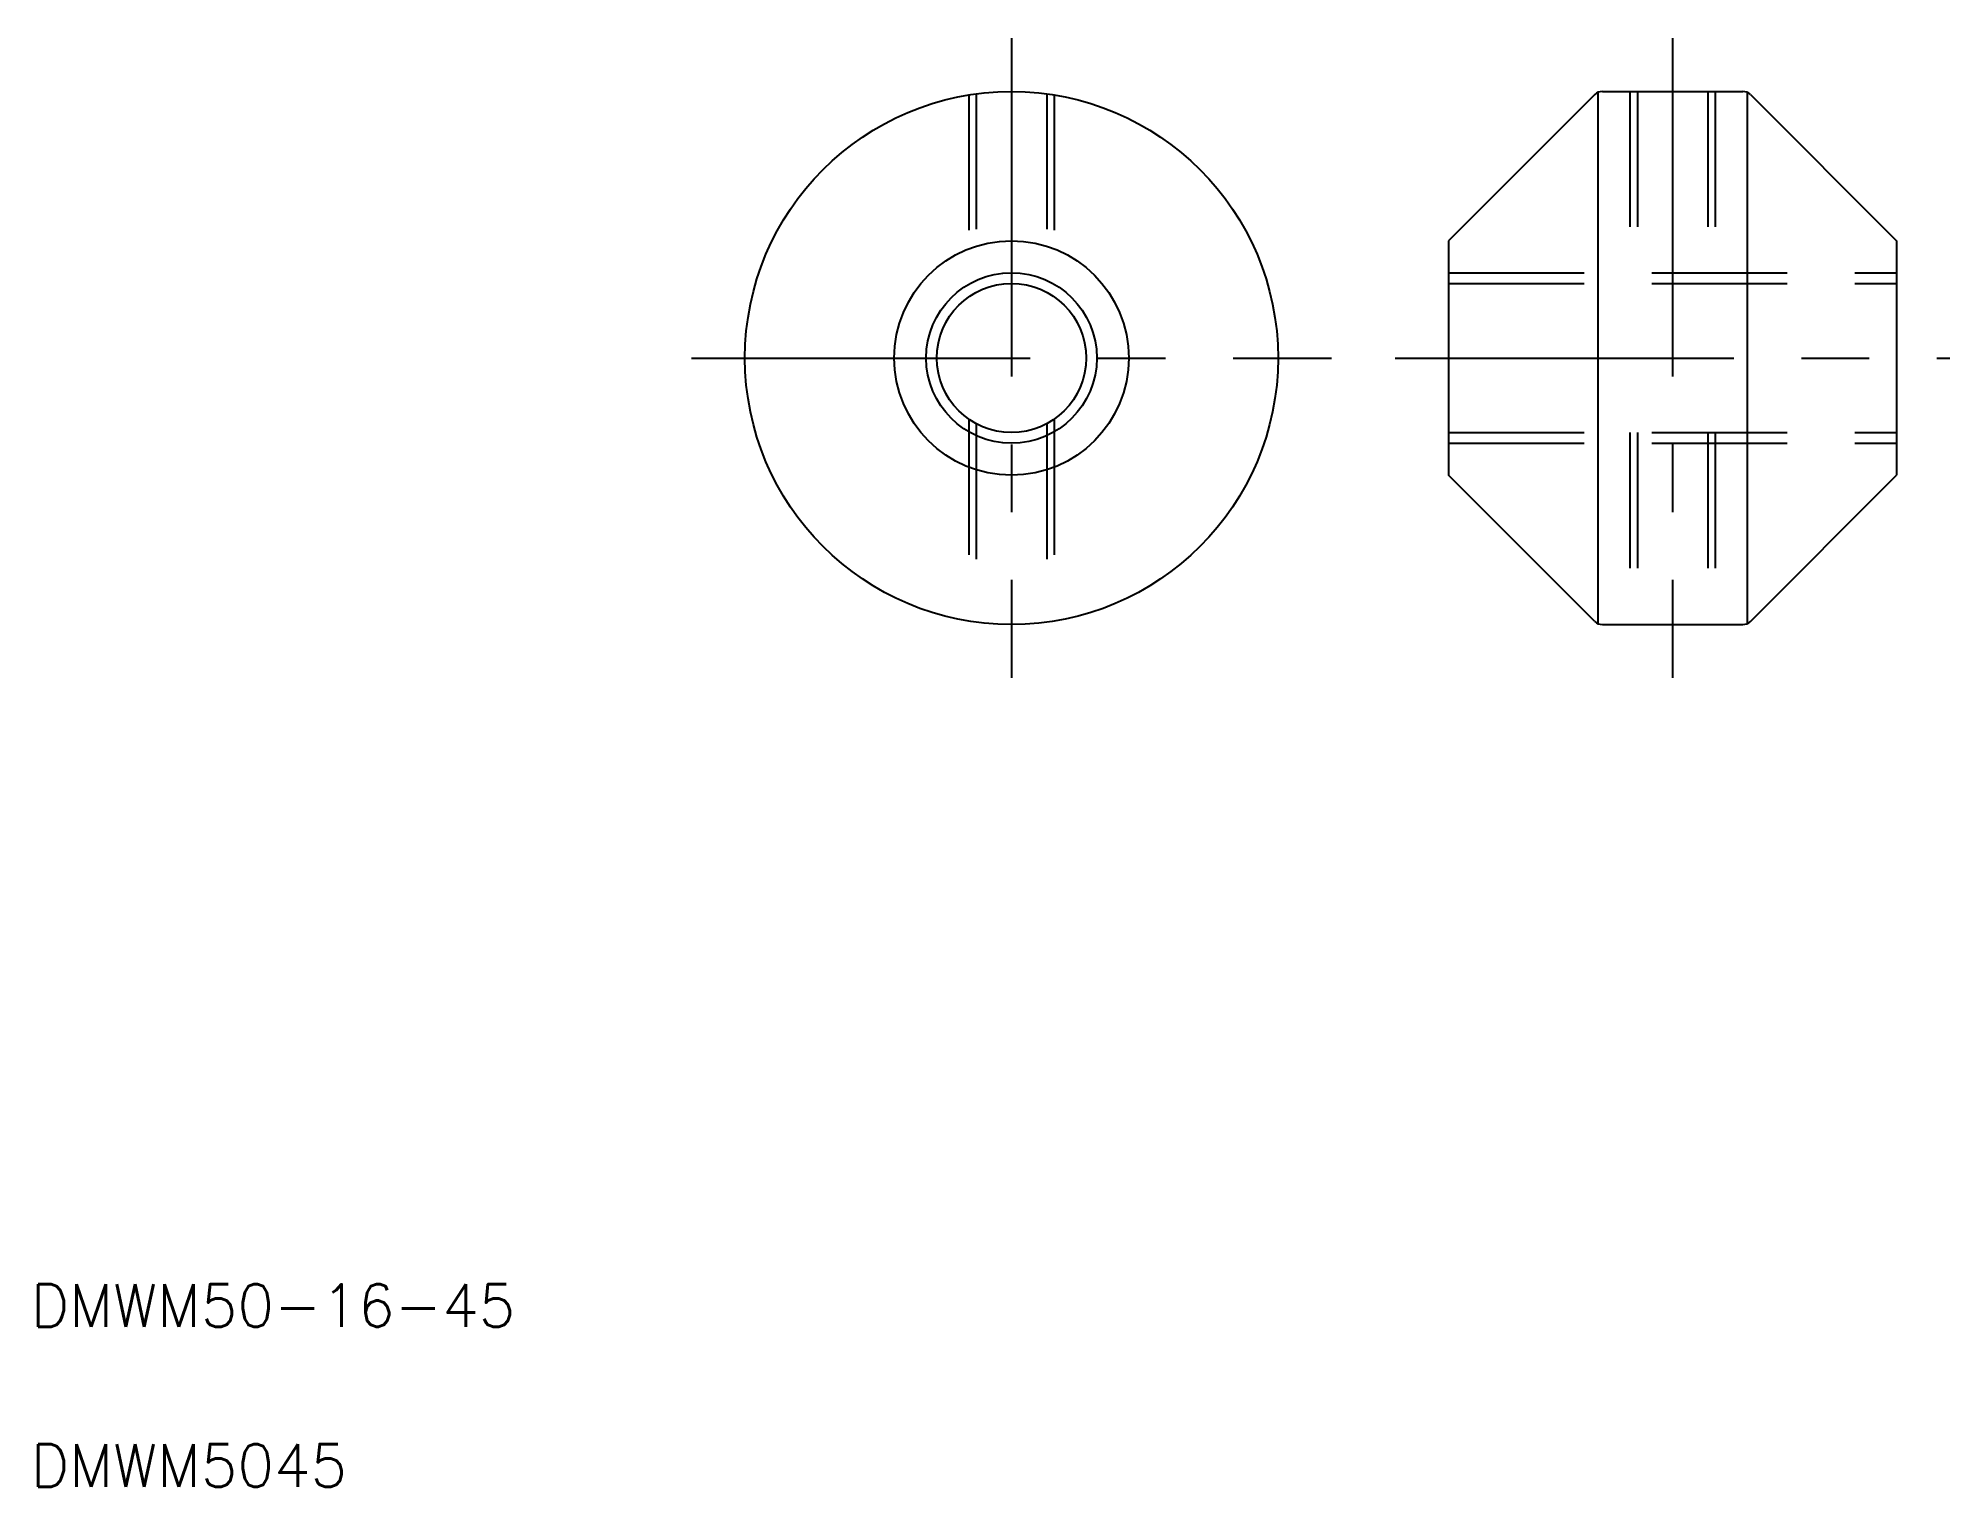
# Model space of a CAD drawing. Extents: x 11 to 190, y 10 to 146.
import ezdxf

# ---------------------------------------------------------------- set-up
doc = ezdxf.new("R2010")
doc.units = 0
doc.linetypes.add('CENTER', pattern=[50.8, 31.75, -6.35, 6.35, -6.35])
doc.linetypes.add('DASHED', pattern=[19.05, 12.7, -6.35])
doc.layers.get('0').update_dxf_attribs({"linetype": 'CONTINUOUS'})
doc.layers.add('CENTER', color=1, linetype='CENTER')
doc.styles.get("Standard").update_dxf_attribs({"font": 'txt', "bigfont": 'BIGFONT'})

msp = doc.modelspace()

# ---------------------------------------------------------------- linework, layer by layer
at = {"color": 3, "linetype": 'DASHED'}
for p, q in [((97.97, 140.57), (97.97, 121.63)), ((98.67, 140.67), (98.67, 122.06)), ((105.27, 140.67), (105.27, 122.06)), ((105.97, 140.57), (105.97, 121.63)), ((159.97, 140.89), (159.97, 122.89)), ((160.67, 140.89), (160.67, 122.89)), ((167.27, 140.89), (167.27, 122.89)), ((167.97, 140.89), (167.97, 122.89)), ((142.97, 123.89), (184.97, 123.89)), ((142.97, 122.89), (184.97, 122.89)), ((97.97, 110.14), (97.97, 91.21)), ((98.67, 109.72), (98.67, 91.11)), ((105.27, 109.72), (105.27, 91.11)), ((105.97, 110.14), (105.97, 91.21)), ((142.97, 108.89), (184.97, 108.89)), ((142.97, 107.89), (184.97, 107.89)), ((159.97, 108.89), (159.97, 90.89)), ((160.67, 108.89), (160.67, 90.89)), ((167.27, 108.89), (167.27, 90.89)), ((167.97, 108.89), (167.97, 90.89))]:
    msp.add_line(p, q, dxfattribs=at)
at = {"color": 7, "linetype": 'CONTINUOUS'}
for p, q in [((156.68, 140.6), (142.97, 126.89)), ((156.97, 140.8), (156.97, 90.98)), ((157.39, 140.89), (170.56, 140.89)), ((170.97, 140.8), (170.97, 90.98)), ((171.27, 140.6), (184.97, 126.89)), ((170.97, 128.34), (170.97, 128.34)), ((142.97, 126.89), (142.97, 104.89)), ((184.97, 126.89), (184.97, 104.89)), ((170.97, 115.89), (170.97, 115.89)), ((156.68, 91.18), (142.97, 104.89)), ((171.27, 91.18), (184.97, 104.89)), ((157.39, 90.89), (170.56, 90.89))]:
    msp.add_line(p, q, dxfattribs=at)
for radius in [25, 11, 7]:
    msp.add_circle((101.97, 115.89), radius, dxfattribs=at)
at = {"color": 3, "linetype": 'CONTINUOUS'}
msp.add_circle((101.97, 115.89), 8, dxfattribs=at)
at = {"color": 7, "linetype": 'CONTINUOUS'}
for centre, start, end in [((157.39, 139.89), 90, 135), ((170.56, 139.89), 45, 90), ((157.39, 91.89), 225, 270), ((170.56, 91.89), 270, 315)]:
    msp.add_arc(centre, 1, start, end, dxfattribs=at)
at = {"layer": 'CENTER', "color": 1, "linetype": 'CENTER'}
for p, q in [((101.97, 145.89), (101.97, 85.89)), ((163.97, 145.89), (163.97, 85.89)), ((71.97, 115.89), (131.97, 115.89)), ((137.97, 115.89), (189.97, 115.89))]:
    msp.add_line(p, q, dxfattribs=at)

# ---------------------------------------------------------------- texts
at = {"color": 7, "linetype": 'CONTINUOUS'}
for s, p in [('DMWM50-16-45', (10, 25)), ('DMWM5045', (10, 10))]:
    msp.add_text(s, height=4, dxfattribs=at).set_placement(p)

doc.saveas('drawing.dxf')
